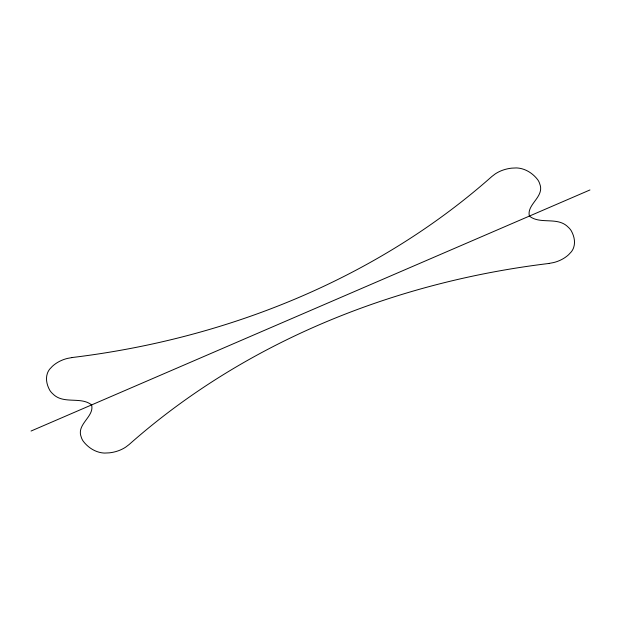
<?xml version="1.0" encoding="UTF-8"?>
<svg xmlns="http://www.w3.org/2000/svg" width="621" height="621" viewBox="0 0 621 621"><rect width="100%" height="100%" fill="white"/><g stroke="black" fill="none" stroke-linecap="round" stroke-linejoin="round"><path stroke-width="0.93" d="M31.05 431.036L589.95 189.964M548.948 263.436L553.583 262.582A36.01 30.064 9.5 0 0 568.603 254.726L571.367 251.769A20.928 17.466 9.5 0 0 573.664 247.507C575.543 241.996 574.068 235.91 571.351 230.95A17.497 14.609 9.5 0 0 568.068 227.053C557.542 216.318 540.208 224.825 529.403 216.085C526.383 204.286 544.858 196.865 539.773 183.963A17.497 14.609 9.5 0 0 537.615 179.578C533.672 174.509 528.215 170.464 521.966 168.78A20.928 17.466 9.5 0 0 516.315 167.934L511.743 168.144A36.01 30.064 9.5 0 0 495.317 173.857L491.855 176.496A773.463 645.724 9.5 0 1 72.044 357.533M72.052 357.564L67.417 358.418A36.01 30.064 9.5 0 0 52.397 366.274L49.633 369.231A20.928 17.466 9.5 0 0 47.336 373.493C45.457 379.004 46.932 385.09 49.649 390.05A17.497 14.609 9.5 0 0 52.932 393.947C63.458 404.682 80.792 396.175 91.597 404.915C94.617 416.714 76.142 424.135 81.227 437.037A17.497 14.609 9.5 0 0 83.385 441.422C87.328 446.491 92.785 450.535 99.034 452.22A20.928 17.466 9.5 0 0 104.685 453.066L109.257 452.856A36.01 30.064 9.5 0 0 125.683 447.143L129.145 444.504A773.463 645.724 9.5 0 1 548.956 263.467"/></g></svg>
